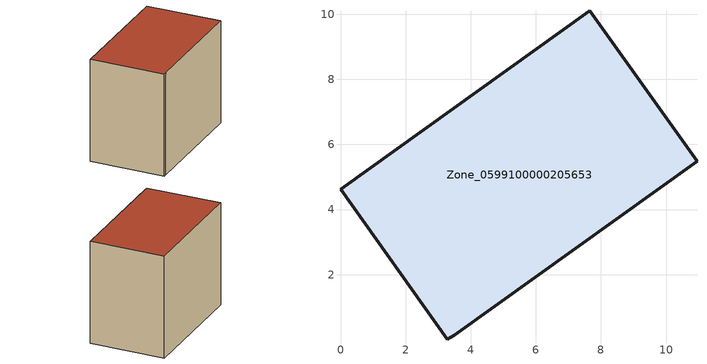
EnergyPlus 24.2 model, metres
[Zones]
Zone_0599100000205653
 floor ground (C_G): 10.95,5.48 3.5,0.14 3.29,0.02 0,4.62 7.65,10.1 z0
 wall outside (C_F): 10.95,5.48 7.65,10.1 0,4.62 3.29,0.02 3.5,0.14 10.95,5.48 z0:7.84
 roof outside (C_R): 3.5,0.14 10.95,5.48 7.65,10.1 0,4.62 3.29,0.02 z7.84
[BUILDING]
Pand.0599100000205653: North Axis=0; Terrain=City; Loads Convergence Tolerance Value=0.04; Temperature Convergence Tolerance Value=0.4; Solar Distribution=FullExterior; Maximum Number of Warmup Days=25; Minimum Number of Warmup Days=1
[Site:Location]
Rotterdam.The.Hague.AP_ZH_NLD Design_Conditions: Latitude=51.96; Longitude=4.45; Time Zone=1; Elevation=-4.5
[SITE:GROUNDTEMPERATURE:BUILDINGSURFACE]
18, 18, 18, 18, 18, 18, 18, 18, 18, 18, 18, 18
[MATERIAL] Thermal Absorptance=0.9; Solar Absorptance=0.7; Visible Absorptance=0.7
Name | Roughness | Thickness | Conductivity | Density | Specific Heat
G.TC.1975-1991 | MediumSmooth | 0.15 | 0.288461 | 540 | 1210
F.TC.1975-1991 | Rough | 0.3 | 0.230769 | 1920 | 840
R.TC.1975-1991 | MediumRough | 0.2 | 0.153846 | 1500 | 1000
[CONSTRUCTION]
C_G: G.TC.1975-1991
C_F: F.TC.1975-1991
C_R: R.TC.1975-1991
[ZONE]
Zone_0599100000205653: Type=1; Multiplier=1; Ceiling Height=Autocalculate; Volume=Autocalculate; Floor Area=autocalculate; Part of Total Floor Area=Yes
[ZONEINFILTRATION:DESIGNFLOWRATE]
Infil_Zone_0599100000205653: Zone or ZoneList or Space or SpaceList=Zone_0599100000205653; Schedule=AlwaysOn; Design Flow Rate Calculation Method=Flow/Area; Flow Rate per Floor Area=0.003; Constant Term Coefficient=1; Temperature Term Coefficient=0; Velocity Term Coefficient=0; Velocity Squared Term Coefficient=0
[HVACTEMPLATE:ZONE:IDEALLOADSAIRSYSTEM]
Zone_0599100000205653: Maximum Heating Supply Air Temperature=50; Minimum Cooling Supply Air Temperature=13; Maximum Heating Supply Air Humidity Ratio=0.0156; Minimum Cooling Supply Air Humidity Ratio=0.0077; Heating Limit=NoLimit; Cooling Limit=NoLimit; Dehumidification Control Type=ConstantSensibleHeatRatio; Cooling Sensible Heat Ratio=0.7; Dehumidification Setpoint=60; Humidification Control Type=None; Humidification Setpoint=30; Outdoor Air Method=None; Outdoor Air Flow Rate per Person=0.00944; Outdoor Air Flow Rate per Zone Floor Area=0; Outdoor Air Flow Rate per Zone=0; Demand Controlled Ventilation Type=None; Outdoor Air Economizer Type=NoEconomizer; Heat Recovery Type=None; Sensible Heat Recovery Effectiveness=0.7; Latent Heat Recovery Effectiveness=0.65
[ZONECONTROL:THERMOSTAT]
ThermostatControl_Zone_0599100000205653: Zone or ZoneList=Zone_0599100000205653; Control Type Schedule=DualSetpointControlType; Control 1=Thermostat_Zone_0599100000205653; Temperature Difference Between Cutout And Setpoint=0
[THERMOSTATSETPOINT:DUALSETPOINT]
Thermostat_Zone_0599100000205653: Heating Setpoint Temperature Schedule=HeatingSetpoint_Zone_0599100000205653; Cooling Setpoint Temperature Schedule=CoolingSetpoint_Zone_0599100000205653
[SCHEDULE:COMPACT]
HeatingSetpoint_Zone_0599100000205653: Through: 12/31, For: AllDays, Until: 24:00, 21
CoolingSetpoint_Zone_0599100000205653: Through: 12/31, For: AllDays, Until: 24:00, 24
DualSetpointControlType: Through: 12/31, For: AllDays, Until: 24:00, 4
AlwaysOn: Through: 12/31, For: AllDays, Until: 24:00, 1
